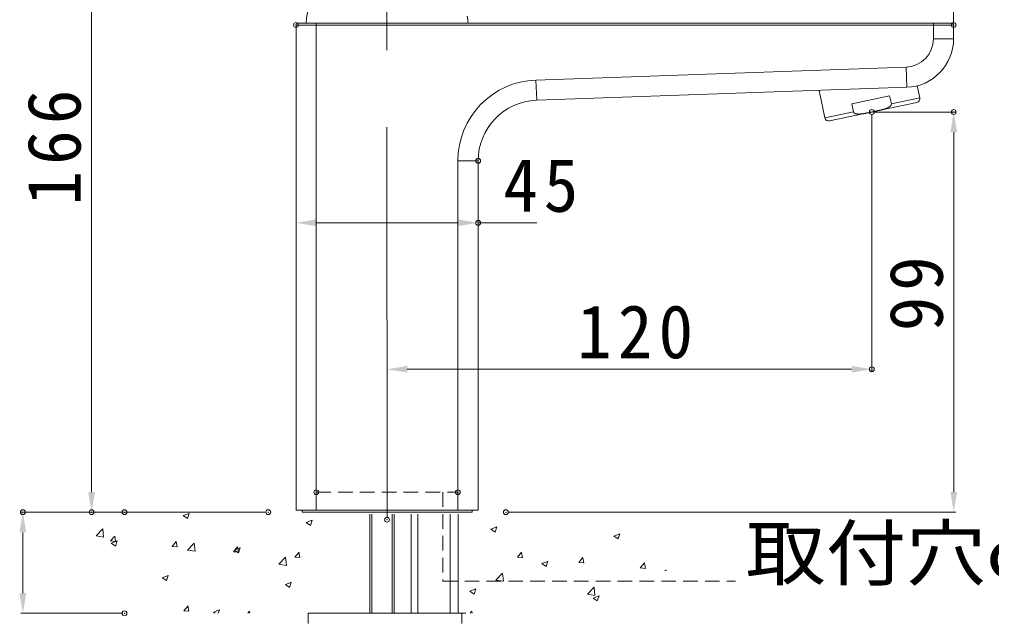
# Model space of a CAD drawing. Units: millimetres, scale not verified. Extents: x -426 to 426, y -295 to 295.
# Drawn here: x -229.3 to 10.9, y -32.1 to 116.3 of the extents above; entities that cross this region are included whole.
import ezdxf
from ezdxf.enums import TextEntityAlignment as Align

# ---------------------------------------------------------------- set-up
doc = ezdxf.new("R2010")
doc.units = ezdxf.units.MM
doc.header["$LTSCALE"] = 3
doc.header["$PDMODE"] = 32
doc.header["$PDSIZE"] = 1.2
doc.linetypes.add('DASHED1', pattern=[1.8, 1.2, -0.6])
doc.linetypes.add('USER1', pattern=[50.8, 31.75, -6.35, 6.35, -6.35])
doc.layers.add('0-0_0', color=7, linetype='Continuous', lineweight=18)
doc.layers.add('1-5_02___PRT_ALL_AXES', color=7, linetype='Continuous', lineweight=18)
doc.styles.add('ＭＳ ゴシック', font='')
doc.styles.get('ＭＳ ゴシック').set_extended_font_data('MS Gothic')

# ---------------------------------------------------------------- blocks, each defined once
blk = doc.blocks.new('X132')
at = {"layer": '0-0_0'}
for p, q in [((297.724, -625.902), (298.777, -626.613)), ((297.729, -625.904), (299.211, -625.335)), ((298.777, -626.611), (299.206, -625.332)), ((276.208, -630.918), (277.857, -629.2)), ((278.091, -631.21), (277.857, -629.2)), ((328.143, -627.598), (329.196, -628.308)), ((328.149, -627.599), (329.631, -627.03)), ((329.196, -628.306), (329.625, -627.027)), ((276.209, -630.925), (278.092, -631.217)), ((279.813, -632.163), (280.833, -630.947)), ((281.064, -632.297), (280.819, -630.971)), ((279.802, -632.162), (281.067, -632.273)), ((279.939, -632.729), (280.992, -633.439)), ((279.944, -632.731), (281.427, -632.162)), ((280.992, -633.438), (281.421, -632.159)), ((294.984, -633.491), (296.249, -633.601)), ((294.995, -633.491), (296.015, -632.275)), ((296.246, -633.626), (296.001, -632.299)), ((298.798, -634.421), (300.447, -632.703)), ((300.681, -634.714), (300.447, -632.703)), ((310.177, -634.82), (311.197, -633.604)), ((310.364, -634.426), (311.846, -633.857)), ((311.428, -634.954), (311.183, -633.627)), ((311.411, -635.133), (311.84, -633.854)), ((298.799, -634.428), (300.682, -634.72)), ((310.166, -634.819), (311.431, -634.93)), ((310.359, -634.425), (311.412, -635.135)), ((321.388, -637.925), (323.036, -636.207)), ((323.271, -638.217), (323.037, -636.207)), ((325.348, -636.147), (326.613, -636.258)), ((325.359, -636.148), (326.379, -634.932)), ((326.61, -636.283), (326.365, -634.956)), ((321.389, -637.932), (323.272, -638.224)), ((292.574, -641.251), (293.627, -641.962)), ((292.579, -641.253), (294.061, -640.684)), ((293.627, -641.96), (294.056, -640.681)), ((322.993, -642.947), (324.046, -643.657)), ((322.998, -642.948), (324.48, -642.379)), ((324.046, -643.655), (324.475, -642.376)), ((297.932, -649.413), (298.952, -648.197)), ((299.183, -649.547), (298.938, -648.221)), ((297.921, -649.412), (299.186, -649.523)), ((305.208, -649.774), (305.624, -650.054)), ((305.214, -649.775), (306.696, -649.206)), ((306.405, -650.054), (306.69, -649.203)), ((313.691, -650.054), (314.134, -649.525)), ((314.213, -650.054), (314.12, -649.549))]:
    blk.add_line(p, q, dxfattribs=at)
blk = doc.blocks.new('X133')
at = {"layer": '0-0_0'}
for p, q in [((373.76, -629.247), (374.813, -629.957)), ((373.766, -629.248), (375.248, -628.679)), ((374.813, -629.955), (375.242, -628.676)), ((404.179, -630.942), (405.232, -631.652)), ((404.185, -630.943), (405.667, -630.374)), ((405.232, -631.65), (405.661, -630.371)), ((380.331, -636.165), (381.596, -636.276)), ((380.343, -636.165), (381.363, -634.949)), ((381.593, -636.301), (381.348, -634.975)), ((395.525, -637.494), (396.545, -636.278)), ((396.775, -637.63), (396.53, -636.303)), ((386.395, -637.769), (387.448, -638.479)), ((386.4, -637.77), (387.882, -637.201)), ((387.447, -638.477), (387.876, -637.198)), ((395.513, -637.493), (396.778, -637.604)), ((410.695, -638.821), (411.96, -638.932)), ((410.707, -638.822), (411.727, -637.606)), ((411.957, -638.958), (411.712, -637.631)), ((375.037, -641.831), (376.685, -640.112)), ((376.92, -642.123), (376.686, -640.113)), ((416.814, -639.464), (416.914, -639.532)), ((416.819, -639.466), (417.259, -639.297)), ((375.038, -641.838), (376.921, -642.13)), ((397.627, -645.334), (399.275, -643.616)), ((399.51, -645.626), (399.276, -643.616)), ((368.61, -644.596), (369.663, -645.306)), ((368.615, -644.597), (370.097, -644.028)), ((369.663, -645.304), (370.092, -644.025)), ((397.628, -645.342), (399.511, -645.634)), ((399.035, -646.292), (400.517, -645.724)), ((400.082, -646.999), (400.511, -645.72)), ((399.029, -646.291), (400.082, -647.001)), ((368.689, -650.054), (369.118, -649.543)), ((369.193, -650.054), (369.103, -649.568))]:
    blk.add_line(p, q, dxfattribs=at)

msp = doc.modelspace()

# ---------------------------------------------------------------- linework, layer by layer
at = {"layer": '0-0_0', "color": 4}
for p, q in [((1.519, 115.415), (1.519, 217.853)), ((-211.495, 155.115), (-211.495, -0.585)), ((-160.981, 114.415), (-160.981, 65.503)), ((-18.671, 92.903), (-18.671, 29.28)), ((-18.171, 93.403), (2.054, 93.403)), ((1.554, -0.585), (1.554, 88.403)), ((-115.981, 80.827), (-115.981, 65.503)), ((-155.981, 66.003), (-120.981, 66.003)), ((-115.981, 66.003), (-101.491, 66.003)), ((-138.481, -6.942), (-138.481, 30.28)), ((-133.481, 29.78), (-23.671, 29.78)), ((-203.866, -5.585), (-228.996, -5.585)), ((-168.338, -5.585), (-211.995, -5.585)), ((-108.624, -5.585), (2.054, -5.585)), ((-228.496, -25.585), (-228.496, -10.585)), ((-203.866, -30.585), (-228.996, -30.585))]:
    msp.add_line(p, q, dxfattribs=at)
at = {"layer": '0-0_0', "color": 1, "linetype": 'USER1'}
msp.add_line((-138.481, -5.585), (-138.607, 155.413), dxfattribs=at)
at = {"layer": '0-0_0'}
for p, q in [((-160.481, 115.415), (1.019, 115.415)), ((-155.981, -5.085), (-155.981, 115.415)), ((-3.481, 111.504), (-3.481, 115.415)), ((-160.981, -5.085), (-160.981, 114.915)), ((-160.981, 114.915), (1.519, 114.915)), ((1.519, 111.504), (1.519, 114.915)), ((-3.481, 111.504), (1.519, 111.504)), ((-101.679, 101.315), (-10.237, 104.508)), ((-10.237, 104.508), (-10.062, 99.511)), ((-101.679, 101.315), (-101.505, 96.318)), ((-101.505, 96.318), (-10.062, 99.511)), ((-14.281, 97.403), (-23.663, 95.409)), ((-14.281, 97.403), (-13.866, 95.447)), ((-6.819, 96.945), (-13.866, 95.447)), ((-7.589, 95.759), (-29.108, 91.184)), ((-23.663, 95.409), (-23.248, 93.453)), ((-23.248, 93.453), (-30.294, 91.955)), ((-120.981, -5.085), (-120.981, 81.327)), ((-120.981, 81.327), (-115.981, 81.327)), ((-115.981, -5.085), (-115.981, 81.327)), ((-115.981, -5.085), (-160.981, -5.085)), ((-130.856, -30.585), (-130.856, -6.085)), ((-122.856, -30.585), (-122.856, -6.085)), ((-157.981, -30.585), (-157.981, -33.085)), ((-157.981, -30.585), (-118.981, -30.585)), ((-119.981, -30.585), (-119.981, -33.085))]:
    msp.add_line(p, q, dxfattribs=at)
at = {"layer": '0-0_0', "color": 4, "linetype": 'DASHED1', "lineweight": 9}
for p, q in [((-155.981, -0.651), (-155.981, -3.766)), ((-155.981, -0.651), (-120.981, -0.651)), ((-120.981, -0.651), (-120.981, -3.766))]:
    msp.add_line(p, q, dxfattribs=at)
at = {"layer": '0-0_0', "color": 2}
for p, q in [((-142.231, -6.085), (-142.231, -30.585)), ((-137.231, -6.085), (-137.231, -30.585))]:
    msp.add_line(p, q, dxfattribs=at)
at = {"layer": '0-0_0'}
for points in [[(-16.383, 93.907), (-16.422, 93.897), (-16.461, 93.887), (-16.5, 93.878), (-16.539, 93.868), (-16.579, 93.859), (-16.618, 93.85), (-16.657, 93.84), (-16.696, 93.831), (-16.735, 93.822), (-16.775, 93.813), (-16.814, 93.804), (-16.853, 93.795), (-16.892, 93.786), (-16.932, 93.777), (-16.971, 93.768), (-17.01, 93.76), (-17.05, 93.751), (-17.089, 93.742), (-17.128, 93.733), (-17.167, 93.725), (-17.207, 93.716), (-17.246, 93.708), (-17.285, 93.699), (-17.325, 93.69), (-17.364, 93.682), (-17.404, 93.673), (-17.443, 93.665), (-17.482, 93.656), (-17.522, 93.648), (-17.561, 93.639), (-17.6, 93.631), (-17.64, 93.622), (-17.679, 93.614), (-17.718, 93.606), (-17.758, 93.597), (-17.797, 93.589), (-17.837, 93.58), (-17.876, 93.572), (-17.915, 93.564)], [(-14.889, 94.386), (-14.926, 94.37), (-14.963, 94.354), (-15, 94.339), (-15.038, 94.323), (-15.075, 94.308), (-15.112, 94.293), (-15.15, 94.279), (-15.188, 94.264), (-15.225, 94.25), (-15.263, 94.236), (-15.301, 94.223), (-15.339, 94.209), (-15.377, 94.196), (-15.415, 94.183), (-15.453, 94.17), (-15.492, 94.158), (-15.53, 94.145), (-15.568, 94.133), (-15.607, 94.121), (-15.645, 94.109), (-15.684, 94.097), (-15.722, 94.086), (-15.761, 94.074), (-15.799, 94.063), (-15.838, 94.051), (-15.877, 94.04), (-15.916, 94.029), (-15.954, 94.019), (-15.993, 94.008), (-16.032, 93.997), (-16.071, 93.987), (-16.11, 93.976), (-16.149, 93.966), (-16.188, 93.956), (-16.227, 93.946), (-16.266, 93.936), (-16.305, 93.926), (-16.344, 93.916), (-16.383, 93.907)], [(-13.866, 95.447), (-13.859, 95.407), (-13.857, 95.366), (-13.858, 95.326), (-13.864, 95.286), (-13.872, 95.246), (-13.884, 95.207), (-13.898, 95.17), (-13.915, 95.133), (-13.934, 95.097), (-13.955, 95.063), (-13.977, 95.029), (-14.001, 94.997), (-14.027, 94.966), (-14.053, 94.935), (-14.08, 94.906), (-14.109, 94.877), (-14.138, 94.849), (-14.168, 94.822), (-14.198, 94.796), (-14.229, 94.77), (-14.261, 94.745), (-14.293, 94.721), (-14.326, 94.698), (-14.359, 94.675), (-14.393, 94.652), (-14.427, 94.63), (-14.461, 94.609), (-14.495, 94.588), (-14.53, 94.568), (-14.565, 94.548), (-14.6, 94.528), (-14.636, 94.509), (-14.671, 94.491), (-14.707, 94.472), (-14.743, 94.454), (-14.78, 94.437), (-14.816, 94.42), (-14.853, 94.403), (-14.889, 94.386)], [(-22.976, 93.117), (-23.01, 93.138), (-23.043, 93.161), (-23.075, 93.186), (-23.105, 93.213), (-23.134, 93.241), (-23.16, 93.272), (-23.184, 93.305), (-23.205, 93.339), (-23.223, 93.376), (-23.237, 93.414), (-23.248, 93.453)], [(-21.438, 92.918), (-21.479, 92.915), (-21.519, 92.913), (-21.559, 92.91), (-21.599, 92.908), (-21.639, 92.906), (-21.68, 92.904), (-21.72, 92.903), (-21.76, 92.902), (-21.8, 92.901), (-21.841, 92.9), (-21.881, 92.9), (-21.921, 92.9), (-21.961, 92.901), (-22.002, 92.902), (-22.042, 92.903), (-22.082, 92.905), (-22.122, 92.907), (-22.163, 92.909), (-22.203, 92.912), (-22.243, 92.916), (-22.283, 92.92), (-22.323, 92.924), (-22.363, 92.929), (-22.403, 92.935), (-22.443, 92.941), (-22.482, 92.948), (-22.522, 92.955), (-22.562, 92.964), (-22.601, 92.973), (-22.64, 92.982), (-22.679, 92.993), (-22.718, 93.005), (-22.756, 93.017), (-22.794, 93.031), (-22.831, 93.046), (-22.868, 93.061), (-22.905, 93.079), (-22.941, 93.097), (-22.976, 93.117)], [(-19.886, 93.151), (-19.926, 93.143), (-19.965, 93.136), (-20.005, 93.128), (-20.044, 93.12), (-20.084, 93.113), (-20.123, 93.106), (-20.163, 93.098), (-20.203, 93.091), (-20.242, 93.084), (-20.282, 93.076), (-20.321, 93.069), (-20.361, 93.062), (-20.401, 93.055), (-20.44, 93.049), (-20.48, 93.042), (-20.52, 93.035), (-20.56, 93.029), (-20.599, 93.022), (-20.639, 93.016), (-20.679, 93.01), (-20.719, 93.003), (-20.759, 92.997), (-20.798, 92.992), (-20.838, 92.986), (-20.878, 92.98), (-20.918, 92.975), (-20.958, 92.969), (-20.998, 92.964), (-21.038, 92.959), (-21.078, 92.954), (-21.118, 92.949), (-21.158, 92.945), (-21.198, 92.941), (-21.238, 92.936), (-21.278, 92.932), (-21.318, 92.929), (-21.358, 92.925), (-21.398, 92.922), (-21.438, 92.918)], [(-18.349, 93.471), (-18.388, 93.463), (-18.427, 93.455), (-18.467, 93.446), (-18.506, 93.438), (-18.546, 93.43), (-18.585, 93.421), (-18.624, 93.413), (-18.664, 93.404), (-18.703, 93.396), (-18.743, 93.388), (-18.782, 93.379), (-18.821, 93.371), (-18.861, 93.363), (-18.9, 93.354), (-18.94, 93.346), (-18.979, 93.338), (-19.018, 93.329), (-19.058, 93.321), (-19.097, 93.313), (-19.137, 93.304), (-19.176, 93.296), (-19.215, 93.288), (-19.255, 93.28), (-19.294, 93.271), (-19.334, 93.263), (-19.373, 93.255), (-19.412, 93.247), (-19.452, 93.239), (-19.491, 93.231), (-19.531, 93.222), (-19.57, 93.214), (-19.61, 93.206), (-19.649, 93.198), (-19.689, 93.19), (-19.728, 93.182), (-19.768, 93.175), (-19.807, 93.167), (-19.847, 93.159), (-19.886, 93.151)], [(-17.915, 93.564), (-17.955, 93.555), (-17.994, 93.547), (-18.034, 93.538), (-18.073, 93.53), (-18.112, 93.522), (-18.152, 93.513), (-18.191, 93.505), (-18.231, 93.497), (-18.27, 93.488), (-18.309, 93.48), (-18.349, 93.471)]]:
    msp.add_lwpolyline(points, dxfattribs=at)
at = {"layer": '0-0_0', "color": 4, "linetype": 'DASHED1', "lineweight": 9}
msp.add_lwpolyline([(-124.697, -0.651), (-124.697, -22.664), (-52.354, -22.664)], dxfattribs=at)
at = {"layer": '0-0_0'}
for centre, radius, start, end in [((-160.481, 114.915), 0.5, 90, 180), ((1.019, 114.915), 0.5, 0, 90), ((-10.481, 111.504), 7, 272, 0), ((-10.481, 111.504), 12, 272, 0), ((-100.981, 81.327), 20, 92, 180), ((-100.981, 81.327), 15, 92, 180)]:
    msp.add_arc(centre, radius, start, end, dxfattribs=at)
for p in [(-160.981, 114.915), (1.519, 114.915), (-18.671, 93.403), (1.554, 93.403), (-115.981, 81.327), (-115.981, 66.003), (-18.671, 29.78), (-228.496, -5.585), (-211.495, -5.585), (-203.366, -5.585), (-167.838, -5.585), (-138.481, -7.442), (-109.124, -5.585), (-203.366, -30.585)]:
    msp.add_point(p, dxfattribs=at)
at = {"layer": '0-0_0', "color": 4}
for p in [(-155.981, -0.651), (-120.981, -0.651)]:
    msp.add_point(p, dxfattribs=at)
for points in [[(0.721, 88.403), (2.387, 88.403), (1.554, 93.403)], [(-155.981, 66.836), (-155.981, 65.17), (-160.981, 66.003)], [(-120.981, 66.836), (-120.981, 65.17), (-115.981, 66.003)], [(-133.481, 30.614), (-133.481, 28.947), (-138.481, 29.78)], [(-23.671, 30.614), (-23.671, 28.947), (-18.671, 29.78)], [(-212.329, -0.585), (-210.662, -0.585), (-211.495, -5.585)], [(0.721, -0.585), (2.387, -0.585), (1.554, -5.585)], [(-229.33, -10.585), (-227.663, -10.585), (-228.496, -5.585)], [(-229.33, -25.585), (-227.663, -25.585), (-228.496, -30.585)]]:
    msp.add_solid(points, dxfattribs=at)
at = {"layer": '1-5_02___PRT_ALL_AXES'}
for p, q in [((-31.74, 98.754), (-30.294, 91.955)), ((-7.446, 99.896), (-6.819, 96.945)), ((-7.589, 95.759), (-29.108, 91.184)), ((-159.481, -5.085), (-159.481, -5.585)), ((-117.481, -5.585), (-159.481, -5.585)), ((-142.731, -6.085), (-142.731, -30.585)), ((-136.731, -6.085), (-136.731, -30.585)), ((-132.531, -30.585), (-132.531, -6.085)), ((-130.856, -30.585), (-130.856, -6.085)), ((-122.856, -30.585), (-122.856, -6.085)), ((-120.931, -30.585), (-120.931, -6.085)), ((-117.481, -5.085), (-117.481, -5.585))]:
    msp.add_line(p, q, dxfattribs=at)
for centre, radius, start, end in [((-133.538, 113.731), 25, 152.72604, 176.13703), ((-143.424, 113.731), 25, 3.86297, 7.79218), ((-7.797, 96.737), 1, 282, 12), ((-29.316, 92.163), 1, 192, 282)]:
    msp.add_arc(centre, radius, start, end, dxfattribs=at)

# ---------------------------------------------------------------- block references
at = {"layer": '0-0_0'}
for name in ['X132', 'X133']:
    msp.add_blockref(name, (-486.615, 619.469), dxfattribs=at)

# ---------------------------------------------------------------- texts
at = {"layer": '0-0_0', "color": 3, "style": 'ＭＳ ゴシック', "width": 1.1}
msp.add_text('取付穴φ33～35', height=13.2, dxfattribs=at).set_placement((-49.88, -26.247), align=Align.BOTTOM_LEFT)
at = {"layer": '0-0_0', "color": 3, "char_height": 13.2, "attachment_point": 7, "rotation": 90, "style": 'ＭＳ ゴシック'}
for s, insert in [('\\T1.18;\\W0.95;166', (-213.995, 70.265)), ('\\T1.17;\\W0.95;99', (-0.946, 39.195))]:
    msp.add_mtext(s, dxfattribs=dict(at, insert=insert))
at = {"layer": '0-0_0', "color": 3, "char_height": 13.2, "attachment_point": 7, "style": 'ＭＳ ゴシック'}
for s, insert in [('\\T1.17;\\W0.95;45', (-109.734, 68.503)), ('\\T1.18;\\W0.95;120', (-91.527, 32.28))]:
    msp.add_mtext(s, dxfattribs=dict(at, insert=insert))

doc.saveas('drawing.dxf')
